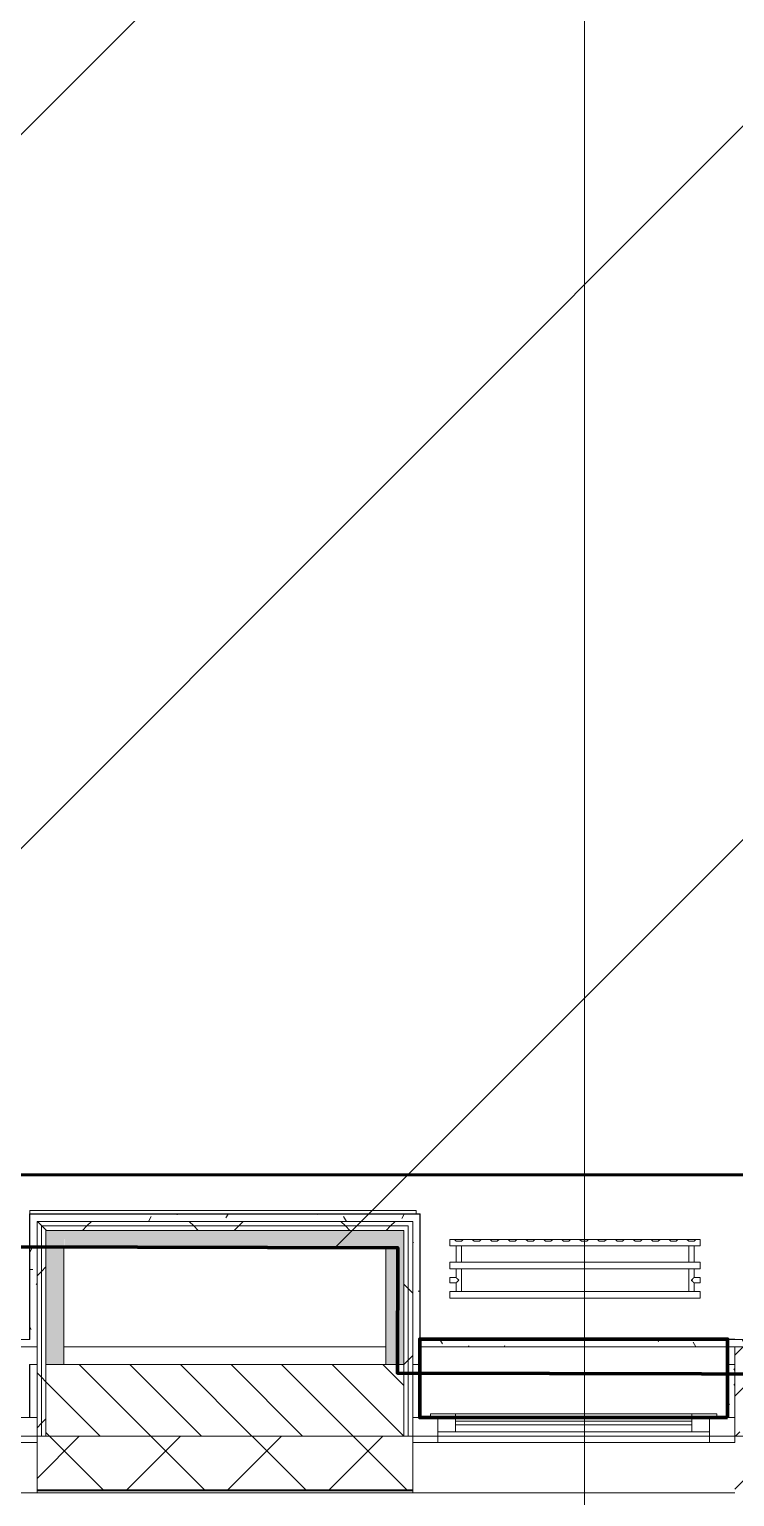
# Model space of a CAD drawing. Header units: millimetres. Extents: x -249154 to 415037, y -45458 to 354837.
# Drawn here: x 97123 to 99095, y -405 to 3694 of the extents above; entities that cross this region are included whole.
import ezdxf

# ---------------------------------------------------------------- set-up
doc = ezdxf.new("R2010")
doc.units = ezdxf.units.MM
doc.linetypes.add('Штрих короткий', pattern=[600, 300, -300])
for name, color, linetype, lineweight in [('3)1 шпаклевка', 4, 'Continuous', 35), ('3.4) Ремонт базовой шпаклевки', 6, 'Continuous', 60), ('3.4) Шп. баз 4 в 525 поз 4838м2', 160, 'Continuous', 140), ('3.4) Шп. фин 4 в 529 поз 11227м2', 6, 'Continuous', 140), ('4) демонтаж НЗ №2', 1, 'Continuous', 35), ('4.1) Дм уборка мусора НЗ 2', 20, 'Continuous', 35), ('549 штукатурка гипсом', 40, 'Continuous', 60), ('666 покраска FK1', 211, 'Continuous', 60), ('839 штук откосы', 3, 'Continuous', 158), ('874 шпакл откосы', 5, 'Continuous', 158), ('A-FLOR', 7, 'Continuous', 9), ('A-GLAZ', 7, 'Continuous', 9), ('A-GLAZ-1', 7, 'Continuous', 5), ('A-WALL', 7, 'Continuous', 5), ('I-WALL', 7, 'Continuous', 5), ('S-COLS', 7, 'Continuous', 9), ('S-COLS-1', 7, 'Continuous', 5), ('Оси', 7, 'Continuous', 9)]:
    doc.layers.add(name, color=color, linetype=linetype, lineweight=lineweight)
for name, color, linetype, lineweight, true_color in [('A-WALL-1', 9, 'Continuous', 5, 0x808080), ('A-WALL-FNSH-1', 9, 'Continuous', 5, 0x808080), ('M-EQPM-1', 7, 'Continuous', 9, 0xb2b2b2)]:
    doc.layers.add(name, color=color, linetype=linetype, lineweight=lineweight, true_color=true_color)
pattern_1 = [(45, (64.7, -136.06), (-212.132, 212.132), []), (135, (64.7, -136.06), (-212.132, -212.132), [])]
pattern_2 = [(0, (64.7, -136.06), (243.84, 60.96), [20.117, -162.763, 20.117, -162.763, -975.36]), (0, (64.7, -136.06), (243.84, 60.96), [-365.76, 20.117, -345.643, 20.117, -162.763, -426.72]), (0, (64.7, -136.06), (243.84, 60.96), [-914.4, 20.117, -101.803, 20.117, -284.683]), (120, (156.14, -105.58), (-174.71291, 180.691634), [20.117, -162.763, 20.117, -162.763, -975.36]), (120, (156.14, -105.58), (-174.71291, 180.691634), [-365.76, 20.117, -345.643, 20.117, -162.763, -426.72]), (120, (156.14, -105.58), (-174.71291, 180.691634), [-914.4, 20.117, -101.803, 20.117, -284.683]), (240, (186.62, 16.34), (-69.12709, -241.651634), [20.117, -162.763, 20.117, -162.763, -975.36]), (240, (186.62, 16.34), (-69.12709, -241.651634), [-365.76, 20.117, -345.643, 20.117, -162.763, -426.72]), (240, (186.62, 16.34), (-69.12709, -241.651634), [-914.4, 20.117, -101.803, 20.117, -284.683])]

# ---------------------------------------------------------------- blocks, each defined once
blk = doc.blocks.new('120_Окно_СКБ_2Ст_Фрамуга сверху - 120_Окно_СКБ_2Ст_2300х2500_h_ ДОО-19727959-Объем проектирования 1 этажа')
at = {"layer": 'A-GLAZ'}
for p, q in [((-1150, -127), (-1150, -57)), ((-1150, -57), (-1080, -57)), ((-1080, -57), (-1080, -127)), ((520, -127), (520, -57)), ((520, -57), (590, -57)), ((590, -57), (590, -127)), ((1080, -127), (1080, -57)), ((1080, -57), (1150, -57)), ((1150, -57), (1150, -127)), ((520, -87), (-1080, -87)), ((-1080, -87), (-1080, -127)), ((-1030, -137), (-1030, -87)), ((470, -137), (470, -87)), ((520, -127), (520, -87)), ((1080, -87), (590, -87)), ((590, -87), (590, -127)), ((640, -137), (640, -87)), ((1030, -137), (1030, -87)), ((1080, -127), (1080, -87)), ((-1080, -127), (-1150, -127)), ((-1080, -127), (-1100, -127)), ((-1100, -127), (-1100, -137)), ((-1100, -137), (540, -137)), ((540, -137), (-1100, -137)), ((590, -127), (520, -127)), ((540, -127), (520, -127)), ((540, -137), (540, -127)), ((590, -127), (570, -127)), ((570, -127), (570, -137)), ((570, -137), (1100, -137)), ((1100, -137), (570, -137)), ((1150, -127), (1080, -127)), ((1100, -127), (1080, -127)), ((1100, -137), (1100, -127))]:
    blk.add_line(p, q, dxfattribs=at)
at = {"layer": 'A-GLAZ-1'}
for p, q in [((1150, -57), (-1150, -57)), ((-1080, -57), (1080, -57)), ((-1030, -107), (470, -107)), ((470, -117), (-1030, -117)), ((640, -107), (1030, -107)), ((1030, -117), (640, -117)), ((-1130, -127), (-1100, -127)), ((540, -127), (570, -127)), ((540, -127), (570, -127)), ((1100, -127), (1130, -127))]:
    blk.add_line(p, q, dxfattribs=at)
blk = doc.blocks.new('120_Окно_СКБ_1Ст - 120_Окно_СКБ_1Ст 900х2500_h_ с форточкой-22876038-Объем проектирования 1 этажа')
at = {"layer": 'A-GLAZ'}
for p, q in [((-450, -127), (-450, -57)), ((-450, -57), (-380, -57)), ((-380, -57), (-380, -127)), ((380, -127), (380, -57)), ((380, -57), (450, -57)), ((450, -57), (450, -127)), ((380, -87), (-380, -87)), ((-380, -87), (-380, -127)), ((-330, -137), (-330, -87)), ((330, -137), (330, -87)), ((380, -127), (380, -87)), ((-380, -127), (-450, -127)), ((-380, -127), (-400, -127)), ((-400, -127), (-400, -137)), ((-400, -137), (400, -137)), ((400, -137), (-400, -137)), ((450, -127), (380, -127)), ((400, -127), (380, -127)), ((400, -137), (400, -127))]:
    blk.add_line(p, q, dxfattribs=at)
at = {"layer": 'A-GLAZ-1'}
for p, q in [((450, -57), (-450, -57)), ((-330, -107), (330, -107)), ((330, -117), (-330, -117)), ((-430, -127), (-400, -127)), ((400, -127), (430, -127))]:
    blk.add_line(p, q, dxfattribs=at)
blk = doc.blocks.new('BSC_Колонна _Прямоугольная - 250х900-23282983-Объем проектирования 1 этажа')
at = {"layer": 'S-COLS-1'}
h = blk.add_hatch(dxfattribs=at)
h.set_pattern_fill('FP_91', color=256, style=0, pattern_type=2)
h.set_pattern_definition([(45, (-99480, -25), (-114.04925, 114.04925), []), (45, (-99365.95, -25), (-114.04925, 114.04925), [201.613, -40.323, 6.706, -33.617])])
h.paths.add_polyline_path([(450, -125), (450, 125), (-450, 125), (-450, -125)])
for p, q in [((450, 125), (-450, 125)), ((-450, 125), (-450, -125)), ((450, -125), (450, 125)), ((-450, -125), (450, -125))]:
    blk.add_line(p, q, dxfattribs=at)
blk = doc.blocks.new('radiator_prado_classic_z_tip_30_po exemplyaru - Classic Z Тип 30-300-V233-Объем проектирования 1 этажа')
at = {"layer": 'M-EQPM-1'}
for p, q in [((0, 228), (0, 210)), ((700, 228), (0, 228)), ((0, 210), (0, 228)), ((0, 228), (12.5, 228)), ((0, 210), (700, 210)), ((17.8, 210), (0, 210)), ((12.5, 228), (37.5, 228)), ((37.5, 228), (12.5, 228)), ((12.5, 228), (37.5, 228)), ((12.5, 228), (17.5, 223)), ((12.5, 228), (17.5, 223)), ((32.5, 223), (17.5, 223)), ((17.5, 223), (32.5, 223)), ((17.5, 210), (17.5, 164)), ((17.5, 210), (17.5, 164)), ((17.8, 210), (17.5, 210)), ((17.5, 210), (17.8, 210)), ((17.8, 210), (17.5, 210)), ((17.5, 210), (32.5, 210)), ((32.2, 210), (17.8, 210)), ((17.8, 210), (32.2, 210)), ((32.2, 210), (17.8, 210)), ((32.5, 210), (32.2, 210)), ((32.2, 210), (32.5, 210)), ((32.5, 210), (32.2, 210)), ((667.8, 210), (32.2, 210)), ((32.5, 223), (37.5, 228)), ((37.5, 228), (32.5, 223)), ((32.5, 164), (32.5, 210)), ((32.5, 164), (32.5, 210)), ((37.5, 228), (62.5, 228)), ((62.5, 228), (87.5, 228)), ((87.5, 228), (62.5, 228)), ((62.5, 228), (87.5, 228)), ((62.5, 228), (67.5, 223)), ((62.5, 228), (67.5, 223)), ((82.5, 223), (67.5, 223)), ((67.5, 223), (82.5, 223)), ((82.5, 223), (87.5, 228)), ((87.5, 228), (82.5, 223)), ((87.5, 228), (112.5, 228)), ((112.5, 228), (137.5, 228)), ((137.5, 228), (112.5, 228)), ((112.5, 228), (137.5, 228)), ((112.5, 228), (117.5, 223)), ((112.5, 228), (117.5, 223)), ((132.5, 223), (117.5, 223)), ((117.5, 223), (132.5, 223)), ((132.5, 223), (137.5, 228)), ((137.5, 228), (132.5, 223)), ((137.5, 228), (162.5, 228)), ((162.5, 228), (187.5, 228)), ((187.5, 228), (162.5, 228)), ((162.5, 228), (187.5, 228)), ((162.5, 228), (167.5, 223)), ((162.5, 228), (167.5, 223)), ((182.5, 223), (167.5, 223)), ((167.5, 223), (182.5, 223)), ((182.5, 223), (187.5, 228)), ((187.5, 228), (182.5, 223)), ((187.5, 228), (212.4, 228)), ((212.5, 228), (237.5, 228)), ((237.5, 228), (212.5, 228)), ((212.5, 228), (237.5, 228)), ((212.5, 228), (217.5, 223)), ((212.5, 228), (217.5, 223)), ((232.5, 223), (217.5, 223)), ((217.5, 223), (232.5, 223)), ((232.5, 223), (237.5, 228)), ((237.5, 228), (232.5, 223)), ((237.5, 228), (262.5, 228)), ((262.5, 228), (287.5, 228)), ((287.5, 228), (262.5, 228)), ((262.5, 228), (287.5, 228)), ((262.5, 228), (267.5, 223)), ((262.5, 228), (267.5, 223)), ((282.5, 223), (267.5, 223)), ((267.5, 223), (282.5, 223)), ((282.5, 223), (287.5, 228)), ((287.5, 228), (282.5, 223)), ((287.5, 228), (312.5, 228)), ((312.5, 228), (337.5, 228)), ((337.5, 228), (312.5, 228)), ((312.5, 228), (337.5, 228)), ((312.5, 228), (317.5, 223)), ((312.5, 228), (317.5, 223)), ((332.5, 223), (317.5, 223)), ((317.5, 223), (332.5, 223)), ((332.5, 223), (337.5, 228)), ((337.5, 228), (332.5, 223)), ((337.5, 228), (362.5, 228)), ((362.5, 228), (387.5, 228)), ((387.5, 228), (362.5, 228)), ((362.5, 228), (387.5, 228)), ((362.5, 228), (367.5, 223)), ((362.5, 228), (367.5, 223)), ((382.5, 223), (367.5, 223)), ((367.5, 223), (382.5, 223)), ((382.5, 223), (387.5, 228)), ((387.5, 228), (382.5, 223)), ((387.5, 228), (412.5, 228)), ((412.5, 228), (437.5, 228)), ((437.5, 228), (412.5, 228)), ((412.5, 228), (437.5, 228)), ((412.5, 228), (417.5, 223)), ((412.5, 228), (417.5, 223)), ((432.5, 223), (417.5, 223)), ((417.5, 223), (432.5, 223)), ((432.5, 223), (437.5, 228)), ((437.5, 228), (432.5, 223)), ((437.5, 228), (462.5, 228)), ((462.5, 228), (487.5, 228)), ((487.5, 228), (462.5, 228)), ((462.5, 228), (487.5, 228)), ((462.5, 228), (467.5, 223)), ((462.5, 228), (467.5, 223)), ((482.5, 223), (467.5, 223)), ((467.5, 223), (482.5, 223)), ((482.5, 223), (487.5, 228)), ((487.5, 228), (482.5, 223)), ((487.5, 228), (512.5, 228)), ((512.5, 228), (537.5, 228)), ((537.5, 228), (512.5, 228)), ((512.5, 228), (537.5, 228)), ((512.5, 228), (517.5, 223)), ((512.5, 228), (517.5, 223)), ((532.5, 223), (517.5, 223)), ((517.5, 223), (532.5, 223)), ((532.5, 223), (537.5, 228)), ((537.5, 228), (532.5, 223)), ((537.5, 228), (562.5, 228)), ((562.5, 228), (587.5, 228)), ((587.5, 228), (562.5, 228)), ((562.5, 228), (587.5, 228)), ((562.5, 228), (567.5, 223)), ((562.5, 228), (567.5, 223)), ((582.5, 223), (567.5, 223)), ((567.5, 223), (582.5, 223)), ((582.5, 223), (587.5, 228)), ((587.5, 228), (582.5, 223)), ((587.5, 228), (612.5, 228)), ((612.5, 228), (637.5, 228)), ((637.5, 228), (612.5, 228)), ((612.5, 228), (637.5, 228)), ((612.5, 228), (617.5, 223)), ((612.5, 228), (617.5, 223)), ((632.5, 223), (617.5, 223)), ((617.5, 223), (632.5, 223)), ((632.5, 223), (637.5, 228)), ((637.5, 228), (632.5, 223)), ((637.5, 228), (662.5, 228)), ((662.5, 228), (687.5, 228)), ((687.5, 228), (662.5, 228)), ((662.5, 228), (687.5, 228)), ((662.5, 228), (667.5, 223)), ((662.5, 228), (667.5, 223)), ((682.5, 223), (667.5, 223)), ((667.5, 223), (682.5, 223)), ((667.5, 210), (667.5, 164)), ((667.5, 210), (667.5, 164)), ((667.8, 210), (667.5, 210)), ((667.5, 210), (682.5, 210)), ((667.8, 210), (667.5, 210)), ((667.5, 210), (667.8, 210)), ((682.2, 210), (667.8, 210)), ((682.2, 210), (667.8, 210)), ((667.8, 210), (682.2, 210)), ((682.5, 210), (682.2, 210)), ((682.5, 210), (682.2, 210)), ((682.2, 210), (682.5, 210)), ((700, 210), (682.2, 210)), ((682.5, 223), (687.5, 228)), ((687.5, 228), (682.5, 223)), ((682.5, 164), (682.5, 210)), ((682.5, 164), (682.5, 210)), ((687.5, 228), (700, 228)), ((700, 210), (700, 228)), ((700, 228), (700, 210)), ((700, 164), (0, 164)), ((0, 164), (0, 146)), ((0, 146), (0, 164)), ((0, 164), (17.8, 164)), ((17.8, 164), (17.5, 164)), ((17.5, 164), (17.8, 164)), ((17.8, 164), (17.5, 164)), ((17.5, 164), (32.5, 164)), ((19.7, 164), (17.8, 164)), ((17.8, 164), (32.2, 164)), ((32.2, 164), (17.8, 164)), ((23.1, 164), (19.7, 164)), ((32.2, 164), (23.1, 164)), ((32.5, 164), (32.2, 164)), ((32.2, 164), (32.5, 164)), ((32.5, 164), (32.2, 164)), ((32.2, 164), (667.8, 164)), ((667.8, 164), (667.5, 164)), ((667.5, 164), (682.5, 164)), ((667.8, 164), (667.5, 164)), ((667.5, 164), (667.8, 164)), ((682.2, 164), (667.8, 164)), ((682.2, 164), (667.8, 164)), ((667.8, 164), (682.2, 164)), ((682.5, 164), (682.2, 164)), ((682.5, 164), (682.2, 164)), ((682.2, 164), (682.5, 164)), ((682.2, 164), (700, 164)), ((700, 146), (700, 164)), ((700, 164), (700, 146)), ((0, 146), (700, 146)), ((18.5, 146), (0, 146)), ((17.5, 146), (17.5, 121.5)), ((17.5, 146), (17.5, 121.5)), ((17.5, 146), (18.5, 146)), ((18.5, 146), (17.5, 146)), ((17.5, 146), (18.5, 146)), ((32.5, 146), (17.5, 146)), ((18.5, 146), (19.7, 146)), ((32.2, 146), (18.5, 146)), ((18.5, 146), (32.2, 146)), ((19.7, 146), (23.1, 146)), ((23.1, 146), (32.2, 146)), ((32.2, 146), (32.5, 146)), ((32.5, 146), (32.2, 146)), ((32.2, 146), (32.5, 146)), ((667.8, 146), (32.2, 146)), ((32.5, 82), (32.5, 146)), ((32.5, 82), (32.5, 146)), ((667.5, 146), (667.5, 82)), ((667.5, 146), (667.5, 82)), ((667.5, 146), (667.8, 146)), ((682.5, 146), (667.5, 146)), ((667.5, 146), (667.8, 146)), ((667.8, 146), (667.5, 146)), ((667.8, 146), (681.5, 146)), ((667.8, 146), (681.5, 146)), ((681.5, 146), (667.8, 146)), ((681.5, 146), (682.5, 146)), ((681.5, 146), (682.5, 146)), ((682.5, 146), (681.5, 146)), ((700, 146), (681.5, 146)), ((682.5, 121.5), (682.5, 146)), ((682.5, 121.5), (682.5, 146)), ((17.5, 121.5), (0, 121.5)), ((17.5, 121.5), (0, 121.5)), ((0, 121.5), (0, 120.5)), ((0, 106.5), (0, 121.5)), ((0, 120.5), (0, 107.5)), ((0, 120.5), (0, 119.3)), ((0, 114), (0, 120.5)), ((0, 120.5), (0, 120.5)), ((0, 119.3), (0, 117.8)), ((0, 117.8), (0, 114)), ((0, 114), (0, 110.3)), ((0, 107.5), (0, 114)), ((0, 110.3), (0, 108.7)), ((0, 108.7), (0, 107.5)), ((0, 107.5), (0, 106.5)), ((0, 107.5), (0, 107.5)), ((0, 106.5), (17.5, 106.5)), ((0, 106.5), (17.5, 106.5)), ((700, 82), (0, 82)), ((0, 82), (0, 64)), ((0, 64), (0, 82)), ((0, 82), (18.5, 82)), ((17.5, 106.5), (17.5, 82)), ((17.5, 106.5), (17.5, 82)), ((18.5, 82), (17.5, 82)), ((17.5, 82), (18.5, 82)), ((18.5, 82), (17.5, 82)), ((17.5, 82), (32.5, 82)), ((19.7, 82), (18.5, 82)), ((18.5, 82), (32.2, 82)), ((32.2, 82), (18.5, 82)), ((32.2, 82), (19.7, 82)), ((32.5, 82), (32.2, 82)), ((32.2, 82), (32.5, 82)), ((32.5, 82), (32.2, 82)), ((32.2, 82), (667.8, 82)), ((667.8, 82), (667.5, 82)), ((667.5, 82), (682.5, 82)), ((667.8, 82), (667.5, 82)), ((667.5, 82), (667.8, 82)), ((681.5, 82), (667.8, 82)), ((681.5, 82), (667.8, 82)), ((667.8, 82), (681.5, 82)), ((682.5, 82), (681.5, 82)), ((682.5, 82), (681.5, 82)), ((681.5, 82), (682.5, 82)), ((681.5, 82), (700, 82)), ((700, 121.5), (682.5, 121.5)), ((700, 121.5), (682.5, 121.5)), ((682.5, 82), (682.5, 106.5)), ((682.5, 106.5), (700, 106.5)), ((682.5, 82), (682.5, 106.5)), ((682.5, 106.5), (700, 106.5)), ((700, 121.5), (700, 106.5)), ((700, 120.5), (700, 121.5)), ((700, 121.5), (700, 120.5)), ((700, 120.5), (700, 121.5)), ((700, 107.5), (700, 120.5)), ((700, 120.5), (700, 107.5)), ((700, 107.5), (700, 120.5)), ((700, 106.5), (700, 107.5)), ((700, 107.5), (700, 106.5)), ((700, 106.5), (700, 107.5)), ((700, 64), (700, 82)), ((700, 82), (700, 64)), ((700, 64), (0, 64)), ((0, 64), (700, 64))]:
    blk.add_line(p, q, dxfattribs=at)
for points, knots in [([(18.5, 120.5), (18.4, 120.6), (18.3, 120.7), (18.1, 120.9), (17.9, 121.1), (17.8, 121.2), (17.7, 121.3), (17.5, 121.5), (17.5, 121.5), (17.5, 121.5)], [0.7142857, 0.7142857, 0.7142857, 0.7142857, 0.75, 0.7857143, 0.8214286, 0.8571429, 0.8928571, 0.9285714, 1, 1, 1, 1]), ([(17.5, 121.5), (17.5, 121.5), (17.5, 121.5), (17.7, 121.3), (17.8, 121.2), (17.9, 121.1), (18.1, 120.9), (18.3, 120.7), (18.4, 120.6), (18.5, 120.5)], [0, 0, 0, 0, 0.0714286, 0.1071429, 0.1428571, 0.1785714, 0.2142857, 0.25, 0.2857143, 0.2857143, 0.2857143, 0.2857143]), ([(17.5, 121.5), (17.5, 121.5), (17.5, 121.5), (17.7, 121.3), (17.8, 121.2), (17.9, 121.1), (18.1, 120.9), (18.3, 120.7), (18.4, 120.6), (18.5, 120.5)], [0, 0, 0, 0, 0.0714286, 0.1071429, 0.1428571, 0.1785714, 0.2142857, 0.25, 0.2857143, 0.2857143, 0.2857143, 0.2857143]), ([(25, 114), (24.5, 114.5), (23.6, 115.4), (22.4, 116.6), (21.6, 117.4), (21.1, 117.9), (20.8, 118.2), (20.5, 118.5), (20.2, 118.8), (19.8, 119.1), (19.6, 119.4), (19.3, 119.7), (19, 120), (18.7, 120.3), (18.5, 120.5), (18.3, 120.7), (18.1, 120.9), (17.9, 121.1), (17.8, 121.2), (17.7, 121.3), (17.5, 121.5), (17.5, 121.5), (17.5, 121.5)], [0, 0, 0, 0, 0.142857, 0.285714, 0.357143, 0.392857, 0.428571, 0.464286, 0.5, 0.535714, 0.571429, 0.607143, 0.642857, 0.678571, 0.714286, 0.75, 0.785714, 0.821429, 0.857143, 0.892857, 0.928571, 1, 1, 1, 1]), ([(17.5, 106.5), (17.5, 106.5), (17.5, 106.5), (17.7, 106.7), (17.8, 106.8), (17.9, 106.9), (18.1, 107.1), (18.3, 107.3), (18.5, 107.5), (18.7, 107.7), (19, 108), (19.3, 108.3), (19.6, 108.6), (19.8, 108.9), (20.3, 109.3), (20.7, 109.7), (21.1, 110.1), (21.6, 110.6), (22.4, 111.4), (23.6, 112.6), (24.5, 113.5), (25, 114)], [0, 0, 0, 0, 0.071429, 0.107143, 0.142857, 0.178571, 0.214286, 0.25, 0.285714, 0.321429, 0.357143, 0.392857, 0.428571, 0.464286, 0.5, 0.571429, 0.607143, 0.642857, 0.714286, 0.857143, 1, 1, 1, 1]), ([(17.5, 106.5), (17.5, 106.5), (17.5, 106.5), (17.7, 106.7), (17.8, 106.8), (17.9, 106.9), (18.1, 107.1), (18.3, 107.3), (18.4, 107.4), (18.5, 107.5)], [0, 0, 0, 0, 0.0714286, 0.1071429, 0.1428571, 0.1785714, 0.2142857, 0.25, 0.2857143, 0.2857143, 0.2857143, 0.2857143]), ([(18.5, 107.5), (18.4, 107.4), (18.3, 107.3), (18.1, 107.1), (17.9, 106.9), (17.8, 106.8), (17.7, 106.7), (17.5, 106.5), (17.5, 106.5), (17.5, 106.5)], [0.7142857, 0.7142857, 0.7142857, 0.7142857, 0.75, 0.7857143, 0.8214286, 0.8571429, 0.8928571, 0.9285714, 1, 1, 1, 1]), ([(18.5, 107.5), (18.4, 107.4), (18.3, 107.3), (18.1, 107.1), (17.9, 106.9), (17.8, 106.8), (17.7, 106.7), (17.5, 106.5), (17.5, 106.5), (17.5, 106.5)], [0.7142857, 0.7142857, 0.7142857, 0.7142857, 0.75, 0.7857143, 0.8214286, 0.8571429, 0.8928571, 0.9285714, 1, 1, 1, 1]), ([(22.1, 116.9), (21.9, 117.1), (21.6, 117.4), (21.1, 117.9), (20.8, 118.2), (20.5, 118.5), (20.2, 118.8), (19.9, 119.2), (19.7, 119.3), (19.6, 119.4)], [0.2857143, 0.2857143, 0.2857143, 0.2857143, 0.3571429, 0.3928571, 0.4285714, 0.4642857, 0.5, 0.5357143, 0.5714286, 0.5714286, 0.5714286, 0.5714286]), ([(19.6, 119.4), (19.7, 119.3), (19.9, 119.2), (20.3, 118.7), (20.7, 118.3), (21.1, 117.9), (21.6, 117.4), (21.9, 117.1), (22.1, 116.9)], [0.4285714, 0.4285714, 0.4285714, 0.4285714, 0.4642857, 0.5, 0.5714286, 0.6071429, 0.6428571, 0.7142857, 0.7142857, 0.7142857, 0.7142857]), ([(19.6, 119.4), (19.7, 119.3), (19.8, 119.1), (20.3, 118.7), (20.7, 118.3), (21.1, 117.9), (21.6, 117.4), (21.9, 117.1), (22.1, 116.9)], [0.4285714, 0.4285714, 0.4285714, 0.4285714, 0.4642857, 0.5, 0.5714286, 0.6071429, 0.6428571, 0.7142857, 0.7142857, 0.7142857, 0.7142857]), ([(22.1, 111.1), (21.9, 110.9), (21.6, 110.6), (21.1, 110.1), (20.8, 109.8), (20.5, 109.5), (20.2, 109.2), (19.9, 108.8), (19.7, 108.7), (19.6, 108.6)], [0.2857143, 0.2857143, 0.2857143, 0.2857143, 0.3571429, 0.3928571, 0.4285714, 0.4642857, 0.5, 0.5357143, 0.5714286, 0.5714286, 0.5714286, 0.5714286]), ([(22.1, 111.1), (21.9, 110.9), (21.6, 110.6), (21.1, 110.1), (20.8, 109.8), (20.5, 109.5), (20.2, 109.2), (19.8, 108.9), (19.7, 108.7), (19.6, 108.6)], [0.2857143, 0.2857143, 0.2857143, 0.2857143, 0.3571429, 0.3928571, 0.4285714, 0.4642857, 0.5, 0.5357143, 0.5714286, 0.5714286, 0.5714286, 0.5714286]), ([(19.6, 108.6), (19.7, 108.7), (19.9, 108.8), (20.3, 109.3), (20.6, 109.6), (20.8, 109.8)], [0.4285714, 0.4285714, 0.4285714, 0.4285714, 0.4642857, 0.5, 0.5714286, 0.5714286, 0.5714286, 0.5714286]), ([(20.8, 109.8), (20.9, 109.9), (21.1, 110.1), (21.6, 110.6), (21.9, 110.9), (22.1, 111.1)], [0.5714286, 0.5714286, 0.5714286, 0.5714286, 0.6071429, 0.6428571, 0.7142857, 0.7142857, 0.7142857, 0.7142857]), ([(675, 114), (675.5, 114.5), (676.4, 115.4), (677.6, 116.6), (678.4, 117.4), (678.9, 117.9), (679.2, 118.2), (679.5, 118.5), (679.8, 118.8), (680.1, 119.2), (680.4, 119.4), (680.7, 119.7), (681, 120), (681.3, 120.3), (681.5, 120.5), (681.7, 120.7), (681.9, 120.9), (682.1, 121.1), (682.2, 121.2), (682.3, 121.3), (682.5, 121.5), (682.5, 121.5), (682.5, 121.5)], [0, 0, 0, 0, 0.142857, 0.285714, 0.357143, 0.392857, 0.428571, 0.464286, 0.5, 0.535714, 0.571429, 0.607143, 0.642857, 0.678571, 0.714286, 0.75, 0.785714, 0.821429, 0.857143, 0.892857, 0.928571, 1, 1, 1, 1]), ([(682.5, 106.5), (682.5, 106.5), (682.5, 106.5), (682.3, 106.7), (682.2, 106.8), (682.1, 106.9), (681.9, 107.1), (681.7, 107.3), (681.5, 107.5), (681.3, 107.7), (681, 108), (680.7, 108.3), (680.4, 108.6), (680.1, 108.8), (679.7, 109.3), (679.3, 109.7), (678.9, 110.1), (678.4, 110.6), (677.6, 111.4), (676.4, 112.6), (675.5, 113.5), (675, 114)], [0, 0, 0, 0, 0.071429, 0.107143, 0.142857, 0.178571, 0.214286, 0.25, 0.285714, 0.321429, 0.357143, 0.392857, 0.428571, 0.464286, 0.5, 0.571429, 0.607143, 0.642857, 0.714286, 0.857143, 1, 1, 1, 1]), ([(680.4, 119.4), (680.3, 119.3), (680.1, 119.2), (679.7, 118.7), (679.3, 118.3), (678.9, 117.9), (678.4, 117.4), (678.1, 117.1), (677.9, 116.9)], [0.4285714, 0.4285714, 0.4285714, 0.4285714, 0.4642857, 0.5, 0.5714286, 0.6071429, 0.6428571, 0.7142857, 0.7142857, 0.7142857, 0.7142857]), ([(680.4, 119.4), (680.3, 119.3), (680.1, 119.2), (679.7, 118.7), (679.3, 118.3), (678.9, 117.9), (678.4, 117.4), (678.1, 117.1), (677.9, 116.9)], [0.4285714, 0.4285714, 0.4285714, 0.4285714, 0.4642857, 0.5, 0.5714286, 0.6071429, 0.6428571, 0.7142857, 0.7142857, 0.7142857, 0.7142857]), ([(677.9, 116.9), (678.1, 117.1), (678.4, 117.4), (678.9, 117.9), (679.2, 118.2), (679.5, 118.5), (679.8, 118.8), (680.1, 119.2), (680.3, 119.3), (680.4, 119.4)], [0.2857143, 0.2857143, 0.2857143, 0.2857143, 0.3571429, 0.3928571, 0.4285714, 0.4642857, 0.5, 0.5357143, 0.5714286, 0.5714286, 0.5714286, 0.5714286]), ([(677.9, 111.1), (678.1, 110.9), (678.4, 110.6), (678.9, 110.1), (679.2, 109.8), (679.5, 109.5), (679.8, 109.2), (680.1, 108.8), (680.3, 108.7), (680.4, 108.6)], [0.2857143, 0.2857143, 0.2857143, 0.2857143, 0.3571429, 0.3928571, 0.4285714, 0.4642857, 0.5, 0.5357143, 0.5714286, 0.5714286, 0.5714286, 0.5714286]), ([(677.9, 111.1), (678.1, 110.9), (678.4, 110.6), (678.9, 110.1), (679.2, 109.8), (679.5, 109.5), (679.8, 109.2), (680.1, 108.8), (680.3, 108.7), (680.4, 108.6)], [0.2857143, 0.2857143, 0.2857143, 0.2857143, 0.3571429, 0.3928571, 0.4285714, 0.4642857, 0.5, 0.5357143, 0.5714286, 0.5714286, 0.5714286, 0.5714286]), ([(680.4, 108.6), (680.3, 108.7), (680.1, 108.8), (679.7, 109.3), (679.3, 109.7), (678.9, 110.1), (678.4, 110.6), (678.1, 110.9), (677.9, 111.1)], [0.4285714, 0.4285714, 0.4285714, 0.4285714, 0.4642857, 0.5, 0.5714286, 0.6071429, 0.6428571, 0.7142857, 0.7142857, 0.7142857, 0.7142857]), ([(682.5, 121.5), (682.5, 121.5), (682.5, 121.5), (682.3, 121.3), (682.2, 121.2), (682.1, 121.1), (681.9, 120.9), (681.7, 120.7), (681.6, 120.6), (681.5, 120.5)], [0, 0, 0, 0, 0.0714286, 0.1071429, 0.1428571, 0.1785714, 0.2142857, 0.25, 0.2857143, 0.2857143, 0.2857143, 0.2857143]), ([(682.5, 121.5), (682.5, 121.5), (682.5, 121.5), (682.3, 121.3), (682.2, 121.2), (682.1, 121.1), (681.9, 120.9), (681.7, 120.7), (681.6, 120.6), (681.5, 120.5)], [0, 0, 0, 0, 0.0714286, 0.1071429, 0.1428571, 0.1785714, 0.2142857, 0.25, 0.2857143, 0.2857143, 0.2857143, 0.2857143]), ([(681.5, 120.5), (681.6, 120.6), (681.7, 120.7), (681.9, 120.9), (682.1, 121.1), (682.2, 121.2), (682.3, 121.3), (682.5, 121.5), (682.5, 121.5), (682.5, 121.5)], [0.7142857, 0.7142857, 0.7142857, 0.7142857, 0.75, 0.7857143, 0.8214286, 0.8571429, 0.8928571, 0.9285714, 1, 1, 1, 1]), ([(681.5, 107.5), (681.6, 107.4), (681.7, 107.3), (681.9, 107.1), (682.1, 106.9), (682.2, 106.8), (682.3, 106.7), (682.5, 106.5), (682.5, 106.5), (682.5, 106.5)], [0.7142857, 0.7142857, 0.7142857, 0.7142857, 0.75, 0.7857143, 0.8214286, 0.8571429, 0.8928571, 0.9285714, 1, 1, 1, 1]), ([(681.5, 107.5), (681.6, 107.4), (681.7, 107.3), (681.9, 107.1), (682.1, 106.9), (682.2, 106.8), (682.3, 106.7), (682.5, 106.5), (682.5, 106.5), (682.5, 106.5)], [0.7142857, 0.7142857, 0.7142857, 0.7142857, 0.75, 0.7857143, 0.8214286, 0.8571429, 0.8928571, 0.9285714, 1, 1, 1, 1]), ([(682.5, 106.5), (682.5, 106.5), (682.5, 106.5), (682.3, 106.7), (682.2, 106.8), (682.1, 106.9), (681.9, 107.1), (681.7, 107.3), (681.6, 107.4), (681.5, 107.5)], [0, 0, 0, 0, 0.0714286, 0.1071429, 0.1428571, 0.1785714, 0.2142857, 0.25, 0.2857143, 0.2857143, 0.2857143, 0.2857143])]:
    blk.add_open_spline(points, degree=3, knots=knots, dxfattribs=at)
for points in [[(19.6, 119.4), (19.5, 119.5), (19.3, 119.7), (19, 120), (18.7, 120.3), (18.6, 120.4), (18.5, 120.5)], [(18.5, 120.5), (18.6, 120.4), (18.7, 120.3), (19, 120), (19.3, 119.7), (19.5, 119.5), (19.6, 119.4)], [(18.5, 120.5), (18.6, 120.4), (18.7, 120.3), (19, 120), (19.3, 119.7), (19.5, 119.5), (19.6, 119.4)], [(18.5, 107.5), (18.6, 107.6), (18.7, 107.7), (19, 108), (19.3, 108.3), (19.5, 108.5), (19.6, 108.6)], [(19.6, 108.6), (19.5, 108.5), (19.3, 108.3), (19, 108), (18.7, 107.7), (18.6, 107.6), (18.5, 107.5)], [(19.6, 108.6), (19.5, 108.5), (19.3, 108.3), (19, 108), (18.7, 107.7), (18.6, 107.6), (18.5, 107.5)], [(25, 114), (24.5, 114.5), (23.6, 115.4), (22.6, 116.4), (22.1, 116.9)], [(22.1, 116.9), (22.6, 116.4), (23.6, 115.4), (24.5, 114.5), (25, 114)], [(22.1, 116.9), (22.6, 116.4), (23.6, 115.4), (24.5, 114.5), (25, 114)], [(22.1, 111.1), (22.6, 111.6), (23.6, 112.6), (24.5, 113.5), (25, 114)], [(25, 114), (24.5, 113.5), (23.6, 112.6), (22.6, 111.6), (22.1, 111.1)], [(25, 114), (24.5, 113.5), (23.6, 112.6), (22.6, 111.6), (22.1, 111.1)], [(677.9, 116.9), (677.4, 116.4), (676.4, 115.4), (675.5, 114.5), (675, 114)], [(677.9, 116.9), (677.4, 116.4), (676.4, 115.4), (675.5, 114.5), (675, 114)], [(675, 114), (675.5, 114.5), (676.4, 115.4), (677.4, 116.4), (677.9, 116.9)], [(675, 114), (675.5, 113.5), (676.4, 112.6), (677.4, 111.6), (677.9, 111.1)], [(675, 114), (675.5, 113.5), (676.4, 112.6), (677.4, 111.6), (677.9, 111.1)], [(677.9, 111.1), (677.4, 111.6), (676.4, 112.6), (675.5, 113.5), (675, 114)], [(681.5, 120.5), (681.4, 120.4), (681.3, 120.3), (681, 120), (680.7, 119.7), (680.5, 119.5), (680.4, 119.4)], [(681.5, 120.5), (681.4, 120.4), (681.3, 120.3), (681, 120), (680.7, 119.7), (680.5, 119.5), (680.4, 119.4)], [(680.4, 119.4), (680.5, 119.5), (680.7, 119.7), (681, 120), (681.3, 120.3), (681.4, 120.4), (681.5, 120.5)], [(680.4, 108.6), (680.5, 108.5), (680.7, 108.3), (681, 108), (681.3, 107.7), (681.4, 107.6), (681.5, 107.5)], [(680.4, 108.6), (680.5, 108.5), (680.7, 108.3), (681, 108), (681.3, 107.7), (681.4, 107.6), (681.5, 107.5)], [(681.5, 107.5), (681.4, 107.6), (681.3, 107.7), (681, 108), (680.7, 108.3), (680.5, 108.5), (680.4, 108.6)]]:
    blk.add_open_spline(points, degree=3, dxfattribs=at)

msp = doc.modelspace()

# ---------------------------------------------------------------- hatches: boundary and pattern name
at = {"layer": '4.1) Дм уборка мусора НЗ 2'}
h = msp.add_hatch(dxfattribs=at)
h.set_pattern_fill('ANSI31', color=1, scale=444)
h.paths.add_polyline_path([(101581.8, 4920), (94201.8, 4937.4), (94205.2, 6377.4), (92067.2, 6382.4), (92052.9, 304.4), (92443.9, 303.5), (92443.1, -46.5), (97060.1, -57.4), (97060.9, 292.6), (98152.9, 290.1), (98152.1, -59.9), (101550.1, -67.9), (101550.9, 281.6), (101570.9, 281.5)])
at = {"layer": 'A-WALL'}
h = msp.add_hatch(dxfattribs=at)
h.set_pattern_fill('FP_2', color=256, style=0, pattern_type=2)
h.set_pattern_definition([(135, (64.7, -136.06), (-70.71068, -70.71068), [])])
h.paths.add_polyline_path([(110794.7, -236.1), (111694.7, -236.1), (111694.7, -36.1), (110794.7, -36.1), (110794.7, -191.1)])
h.paths.add_polyline_path([(119394.7, -236.1), (119394.7, -36.1), (118894.7, -36.1), (118894.7, -236.1)])
h.paths.add_polyline_path([(117094.7, -236.1), (117094.7, -36.1), (116044.7, -36.1), (116044.7, -236.1)])
h.paths.add_polyline_path([(113494.7, -236.1), (113744.7, -236.1), (113744.7, -36.1), (113494.7, -36.1), (113494.7, -143.3)])
h.paths.add_polyline_path([(91994.7, -236.1), (92794.7, -236.1), (92794.7, -36.1), (91994.7, -36.1), (91994.7, -204.5)])
h.paths.add_polyline_path([(94594.7, -236.1), (94844.7, -236.1), (94844.7, -36.1), (94594.7, -36.1), (94594.7, -143.3)])
h.paths.add_polyline_path([(97169.7, -236.1), (98169.7, -236.1), (98169.7, -36.1), (97169.7, -36.1), (97169.7, -143.3)])
h.paths.add_polyline_path([(123794.7, -236.1), (123794.7, -36.1), (123594.7, -36.1), (123594.7, -236.1)])
h.paths.add_polyline_path([(109719.7, -236.1), (109894.7, -236.1), (109894.7, -36.1), (109544.7, -36.1), (109544.7, -236.1), (109634.7, -236.1)])
h.paths.add_polyline_path([(121194.7, -236.1), (121294.7, -236.1), (121294.7, -36.1), (121194.7, -36.1), (121194.7, -147)])
h.paths.add_polyline_path([(100894.7, -236.1), (101794.7, -236.1), (101794.7, -36.1), (100894.7, -36.1), (100894.7, -143.3)])
h.paths.add_polyline_path([(102694.7, -236.1), (102944.7, -236.1), (102944.7, -36.1), (102694.7, -36.1), (102694.7, -143.3)])
h.paths.add_polyline_path([(105244.7, -236.1), (106294.7, -236.1), (106294.7, -36.1), (105244.7, -36.1), (105244.7, -163.9)])
h = msp.add_hatch(dxfattribs=at)
h.set_pattern_fill('FP_24', color=256, style=0, pattern_type=2)
h.set_pattern_definition([(45, (64.7, -136.06), (-141.42136, 141.42136), []), (135, (64.7, -136.06), (-141.42136, -141.42136), [])])
h.paths.add_polyline_path([(89274.7, -386.1), (91094.7, -386.1), (91094.7, -236.1), (89274.7, -236.1)])
h.paths.add_polyline_path([(123594.7, -386.1), (125144.7, -386.1), (125144.7, -236.1), (123594.7, -236.1), (123594.7, -254.1)])
h.paths.add_polyline_path([(121194.7, -386.1), (121294.7, -386.1), (121294.7, -236.1), (120294.7, -236.1), (120294.7, -386.1)])
h.paths.add_polyline_path([(116044.7, -386.1), (117094.7, -386.1), (117094.7, -236.1), (116044.7, -236.1)])
h.paths.add_polyline_path([(117994.7, -386.1), (119394.7, -386.1), (119394.7, -236.1), (117994.7, -236.1)])
h.paths.add_polyline_path([(113744.7, -386.1), (113744.7, -236.1), (112594.7, -236.1), (112594.7, -386.1), (113494.7, -386.1)])
h.paths.add_polyline_path([(109544.7, -386.1), (109894.7, -386.1), (109894.7, -236.1), (109544.7, -236.1)])
h.paths.add_polyline_path([(110794.7, -386.1), (111694.7, -386.1), (111694.7, -236.1), (110794.7, -236.1)])
h.paths.add_polyline_path([(107194.7, -386.1), (108094.7, -386.1), (108094.7, -236.1), (107194.7, -236.1)])
h.paths.add_polyline_path([(105244.7, -386.1), (106294.7, -386.1), (106294.7, -236.1), (105244.7, -236.1)])
h.paths.add_polyline_path([(100894.7, -386.1), (102944.7, -386.1), (102944.7, -236.1), (100894.7, -236.1), (100894.7, -346.6)])
h.paths.add_polyline_path([(99094.7, -386.1), (99994.7, -386.1), (99994.7, -236.1), (99094.7, -236.1), (99094.7, -329.3)])
h.paths.add_polyline_path([(97144.7, -386.1), (98194.7, -386.1), (98194.7, -236.1), (97144.7, -236.1), (97144.7, -310.5)])
h.paths.add_polyline_path([(94642.8, -386.1), (94844.7, -386.1), (94844.7, -236.1), (93694.7, -236.1), (93694.7, -386.1)])
h.paths.add_polyline_path([(92794.7, -386.1), (92794.7, -236.1), (91994.7, -236.1), (91994.7, -386.1), (92579.8, -386.1)])
at = {"layer": 'I-WALL'}
h = msp.add_hatch(dxfattribs=at)
h.set_pattern_fill('FP_191', color=256, style=0, pattern_type=2)
h.set_pattern_definition(pattern_2)
h.paths.add_polyline_path([(97124.7, 33.9), (97144.7, 34), (97144.7, 383.9), (97124.7, 383.9), (97124.7, 41.5)])
h = msp.add_hatch(dxfattribs=at)
h.set_pattern_fill('FP_191', color=256, style=0, pattern_type=2)
h.set_pattern_definition(pattern_2)
h.paths.add_polyline_path([(97144.7, 363.9), (98214.7, 363.9), (98214.7, 383.9), (97144.7, 383.9)])
h = msp.add_hatch(dxfattribs=at)
h.set_pattern_fill('FP_192', color=256, style=0, pattern_type=2)
h.set_pattern_definition(pattern_1)
h.paths.add_polyline_path([(97144.7, -236.1), (97157.2, -236.1), (97157.2, 363.9), (97144.7, 363.9), (97144.7, -184.1)])
h = msp.add_hatch(dxfattribs=at)
h.set_pattern_fill('FP_192', color=256, style=0, pattern_type=2)
h.set_pattern_definition(pattern_1)
h.paths.add_polyline_path([(98194.7, 351.4), (98194.7, 363.9), (97157.2, 363.9), (97157.2, 351.4), (98182.2, 351.4)])
h = msp.add_hatch(dxfattribs=at)
h.set_pattern_fill('FP_192', color=256, style=0, pattern_type=2)
h.set_pattern_definition(pattern_1)
h.paths.add_polyline_path([(97157.2, -236.1), (97169.7, -236.1), (97169.7, 351.4), (97157.2, 351.4), (97157.2, -184.1)])
h = msp.add_hatch(dxfattribs=at)
h.set_pattern_fill('FP_192', color=256, style=0, pattern_type=2)
h.set_pattern_definition(pattern_1)
h.paths.add_polyline_path([(98182.2, 338.9), (98182.2, 351.4), (97169.7, 351.4), (97169.7, 338.9), (98169.7, 338.9)])
for points in [[(97169.7, -36.1), (97219.7, -36.1), (97219.7, 338.9), (97169.7, 338.9), (97169.7, -22.8)], [(98169.7, 288.9), (98169.7, 338.9), (97219.7, 338.9), (97221.6, 288.9), (98119.7, 288.9)], [(98169.7, -36.1), (98169.7, 288.9), (98119.7, 288.9), (98119.7, -36.1)]]:
    msp.add_hatch(color=256, dxfattribs=at).paths.add_polyline_path(points)
h = msp.add_hatch(dxfattribs=at)
h.set_pattern_fill('FP_192', color=256, style=0, pattern_type=2)
h.set_pattern_definition(pattern_1)
h.paths.add_polyline_path([(98182.2, -236.1), (98182.2, 338.9), (98169.7, 338.9), (98169.7, -236.1)])
h = msp.add_hatch(dxfattribs=at)
h.set_pattern_fill('FP_192', color=256, style=0, pattern_type=2)
h.set_pattern_definition(pattern_1)
h.paths.add_polyline_path([(98182.2, -236.1), (98194.7, -236.1), (98194.7, 351.4), (98182.2, 351.4), (98182.2, -184.1)])
h = msp.add_hatch(dxfattribs=at)
h.set_pattern_fill('FP_191', color=256, style=0, pattern_type=2)
h.set_pattern_definition(pattern_2)
h.paths.add_polyline_path([(98214.7, 34.4), (98214.7, 363.9), (98194.7, 363.9), (98194.7, 34.4), (98204.7, 34.4)])
h = msp.add_hatch(dxfattribs=at)
h.set_pattern_fill('FP_191', color=256, style=0, pattern_type=2)
h.set_pattern_definition(pattern_2)
h.paths.add_polyline_path([(96705.9, 13.9), (97144.7, 13.9), (97144.7, 33.9), (92505.7, 33.9), (92505.7, 13.9), (96190.1, 13.9)])
h = msp.add_hatch(dxfattribs=at)
h.set_pattern_fill('FP_191', color=256, style=0, pattern_type=2)
h.set_pattern_definition(pattern_2)
h.paths.add_polyline_path([(101347.8, 13.9), (101634.7, 13.9), (101634.7, 33.9), (98214.7, 33.9), (98214.7, 13.9), (100832, 13.9)])
h = msp.add_hatch(dxfattribs=at)
h.set_pattern_fill('FP_191', color=256, style=0, pattern_type=2)
h.set_pattern_definition(pattern_2)
h.paths.add_polyline_path([(98214.7, -184.1), (98214.7, -36.1), (98194.7, -36.1), (98194.7, -184.1)])
h = msp.add_hatch(dxfattribs=at)
h.set_pattern_fill('FP_191', color=256, style=0, pattern_type=2)
h.set_pattern_definition(pattern_2)
h.paths.add_polyline_path([(99074.7, -184.1), (99094.7, -184.1), (99094.7, -36.1), (99074.7, -36.1), (99074.7, -174.1)])

# ---------------------------------------------------------------- linework, layer by layer
at = {"layer": '3)1 шпаклевка', "flags": 128}
msp.add_lwpolyline([(92442.3, -46.5), (97059.3, -57.4), (97060.2, 292.6), (98152.1, 290.1), (98151.3, -59.9), (101549.3, -67.9), (101550.1, 281.6), (101570.1, 281.5), (101581, 4920), (94201, 4937.4), (94204.4, 6377.4), (92066.4, 6382.4), (92052.2, 304.4), (92443.2, 303.5)], close=True, dxfattribs=at)
at = {"layer": '3.4) Ремонт базовой шпаклевки', "linetype": 'Штрих короткий', "ltscale": 0.01}
msp.add_lwpolyline([(101345.3, 494), (92339.4, 494), (92339.4, 6303), (94101, 6303), (94101, 4910.8), (101310.9, 4910.8)], dxfattribs=at)
at = {"layer": '3.4) Шп. баз 4 в 525 поз 4838м2', "flags": 128}
msp.add_lwpolyline([(92052.9, 304.4), (92443.9, 303.5), (92443.1, -46.5), (97060.1, -57.4), (97060.9, 292.6), (98152.9, 290.1), (98152.1, -59.9), (101550.1, -67.9), (101550.9, 281.6), (101570.9, 281.5)], dxfattribs=at)
at = {"layer": '3.4) Шп. фин 4 в 529 поз 11227м2', "flags": 128}
msp.add_lwpolyline([(92443.1, -46.5), (97060.1, -57.4), (97060.9, 292.6), (98152.9, 290.1), (98152.1, -59.9), (101550.1, -67.9), (101550.9, 281.6), (101570.9, 281.5), (101581.8, 4920), (94201.8, 4937.4), (94205.2, 6377.4), (92067.2, 6382.4), (92052.9, 304.4), (92443.9, 303.5)], close=True, dxfattribs=at)
at = {"layer": '4) демонтаж НЗ №2', "flags": 128}
msp.add_lwpolyline([(92443.1, -46.5), (97060.1, -57.4), (97060.9, 292.6), (98152.9, 290.1), (98152.1, -59.9), (101550.1, -67.9), (101550.9, 281.6), (101570.9, 281.5), (101581.8, 4920), (94201.8, 4937.4), (94205.2, 6377.4), (92067.2, 6382.4), (92052.9, 304.4), (92443.9, 303.5)], close=True, dxfattribs=at)
at = {"layer": '549 штукатурка гипсом', "ltscale": 0.01}
msp.add_lwpolyline([(101345.3, 494), (92339.4, 494), (92339.4, 6303), (94101, 6303), (94101, 4910.8), (101310.9, 4910.8)], dxfattribs=at)
at = {"layer": '666 покраска FK1', "flags": 128}
msp.add_lwpolyline([(101581.8, 4920), (94201.8, 4937.4), (94205.2, 6377.4), (92067.2, 6382.4), (92052.9, 304.4), (92443.9, 303.5), (92443.1, -46.5), (97060.1, -57.4), (97060.9, 292.6), (98152.9, 290.1), (98152.1, -59.9), (101550.1, -67.9), (101550.9, 281.6), (101570.9, 281.5)], dxfattribs=at)
at = {"layer": '839 штук откосы', "ltscale": 0.5}
msp.add_lwpolyline([(99074.7, -184.1), (98214.7, -184.1), (98214.7, 34.9), (99074.7, 34.9)], close=True, dxfattribs=at)
at = {"layer": '874 шпакл откосы', "ltscale": 0.5}
msp.add_lwpolyline([(99074.7, -184.1), (98214.7, -184.1), (98214.7, 34.9), (99074.7, 34.9)], close=True, dxfattribs=at)
at = {"layer": 'A-FLOR'}
for p, q in [((98204.7, 393.9), (97124.7, 393.9)), ((97124.7, 393.9), (97124.7, 33.9)), ((98204.7, 383.9), (98204.7, 393.9)), ((97124.7, 33.9), (92510.7, 33.9)), ((98119.7, 13.9), (97221.6, 13.9)), ((101634.7, 33.9), (98214.7, 33.9))]:
    msp.add_line(p, q, dxfattribs=at)
at = {"layer": 'A-WALL'}
for p, q in [((97144.7, 13.9), (97144.7, 363.9)), ((97157.2, 351.4), (97157.2, -236.1)), ((98182.2, 351.4), (97157.2, 351.4)), ((97169.7, 338.9), (97169.7, -236.1)), ((98169.7, 338.9), (97169.7, 338.9)), ((98169.7, -236.1), (98169.7, 338.9)), ((98182.2, -236.1), (98182.2, 351.4)), ((94594.7, -236.1), (99094.7, -236.1)), ((97169.7, -236.1), (98169.7, -236.1)), ((97144.7, -394.1), (94844.7, -394.1)), ((97144.7, -386.1), (98194.7, -386.1)), ((97144.7, -389.1), (98194.7, -389.1)), ((99094.7, -394.1), (98194.7, -394.1))]:
    msp.add_line(p, q, dxfattribs=at)
at = {"layer": 'A-WALL-1'}
for p, q in [((98214.7, 383.9), (97124.7, 383.9)), ((98194.7, 363.9), (97144.7, 363.9)), ((98194.7, 363.9), (98194.7, -386.1)), ((97219.7, -36.1), (97219.7, 288.9)), ((97219.7, 288.9), (98119.7, 288.9)), ((98119.7, 288.9), (98119.7, -36.1)), ((94594.7, 13.9), (97144.7, 13.9)), ((97144.7, 13.9), (97144.7, -386.1)), ((98214.7, 33.9), (98214.7, 34.9)), ((98214.7, 13.9), (99094.7, 13.9)), ((98214.7, -184.1), (98214.7, 13.9)), ((97124.7, -36.1), (97124.7, -184.1)), ((97144.7, -36.1), (97124.7, -36.1)), ((98169.7, -36.1), (97169.7, -36.1)), ((98194.7, -36.1), (98214.7, -36.1)), ((98214.7, -36.1), (98194.7, -36.1)), ((98214.7, -36.1), (98194.7, -36.1)), ((99094.7, -36.1), (99074.7, -36.1)), ((99074.7, -36.1), (99074.7, -184.1)), ((99094.7, -36.1), (99074.7, -36.1)), ((97124.7, -184.1), (97144.7, -184.1)), ((98194.7, -184.1), (98214.7, -184.1)), ((98194.7, -184.1), (98214.7, -184.1)), ((99074.7, -184.1), (99094.7, -184.1)), ((99074.7, -184.1), (99094.7, -184.1))]:
    msp.add_line(p, q, dxfattribs=at)
at = {"layer": 'A-WALL-FNSH-1'}
for p, q in [((97123.7, 384.9), (97123.7, 34.9)), ((98215.7, 384.9), (97123.7, 384.9)), ((98214.7, 383.9), (98214.7, 34.9)), ((98215.7, 34.9), (98215.7, 384.9)), ((98214.7, 34.9), (98215.7, 34.9)), ((97123.7, -36.1), (97123.7, -184.1)), ((97124.7, -36.1), (97123.7, -36.1)), ((98215.7, -36.1), (98214.7, -36.1)), ((98215.7, -36.1), (98214.7, -36.1)), ((98215.7, -184.1), (98215.7, -36.1)), ((99074.7, -36.1), (99073.7, -36.1)), ((99073.7, -36.1), (99073.7, -184.1)), ((99074.7, -36.1), (99073.7, -36.1)), ((97123.7, -184.1), (97124.7, -184.1)), ((98214.7, -184.1), (98215.7, -184.1)), ((98214.7, -184.1), (98215.7, -184.1)), ((99073.7, -184.1), (99074.7, -184.1)), ((99073.7, -184.1), (99074.7, -184.1)), ((97144.7, -386.1), (97144.7, -394.1)), ((97144.7, -394.1), (98194.7, -394.1)), ((98194.7, -394.1), (98194.7, -386.1))]:
    msp.add_line(p, q, dxfattribs=at)
at = {"layer": 'I-WALL'}
for p, q in [((97219.7, 13.9), (97221.6, 13.9)), ((98215.7, 34.9), (99094.7, 34.9)), ((97144.7, -236.1), (94844.7, -236.1)), ((99094.7, -236.1), (98194.7, -236.1))]:
    msp.add_line(p, q, dxfattribs=at)
at = {"layer": 'Оси'}
msp.add_lwpolyline([(98674.7, -2042.3), (98674.7, 2957.7), (98674.7, 16779), (98674.7, 21779)], dxfattribs=at)

# ---------------------------------------------------------------- block references
at = {"layer": 'A-GLAZ', "color": 3, "rotation": 180}
for name, p in [('120_Окно_СКБ_2Ст_Фрамуга сверху - 120_Окно_СКБ_2Ст_2300х2500_h_ ДОО-19727959-Объем проектирования 1 этажа', (95994.7, -311.1)), ('120_Окно_СКБ_1Ст - 120_Окно_СКБ_1Ст 900х2500_h_ с форточкой-22876038-Объем проектирования 1 этажа', (98644.7, -311.1))]:
    msp.add_blockref(name, p, dxfattribs=at)
at = {"layer": 'M-EQPM-1'}
msp.add_blockref('radiator_prado_classic_z_tip_30_po exemplyaru - Classic Z Тип 30-300-V233-Объем проектирования 1 этажа', (98298.7, 85.6), dxfattribs=at)
at = {"layer": 'S-COLS'}
msp.add_blockref('BSC_Колонна _Прямоугольная - 250х900-23282983-Объем проектирования 1 этажа', (99544.7, -111.1), dxfattribs=at)

doc.saveas('drawing.dxf')
